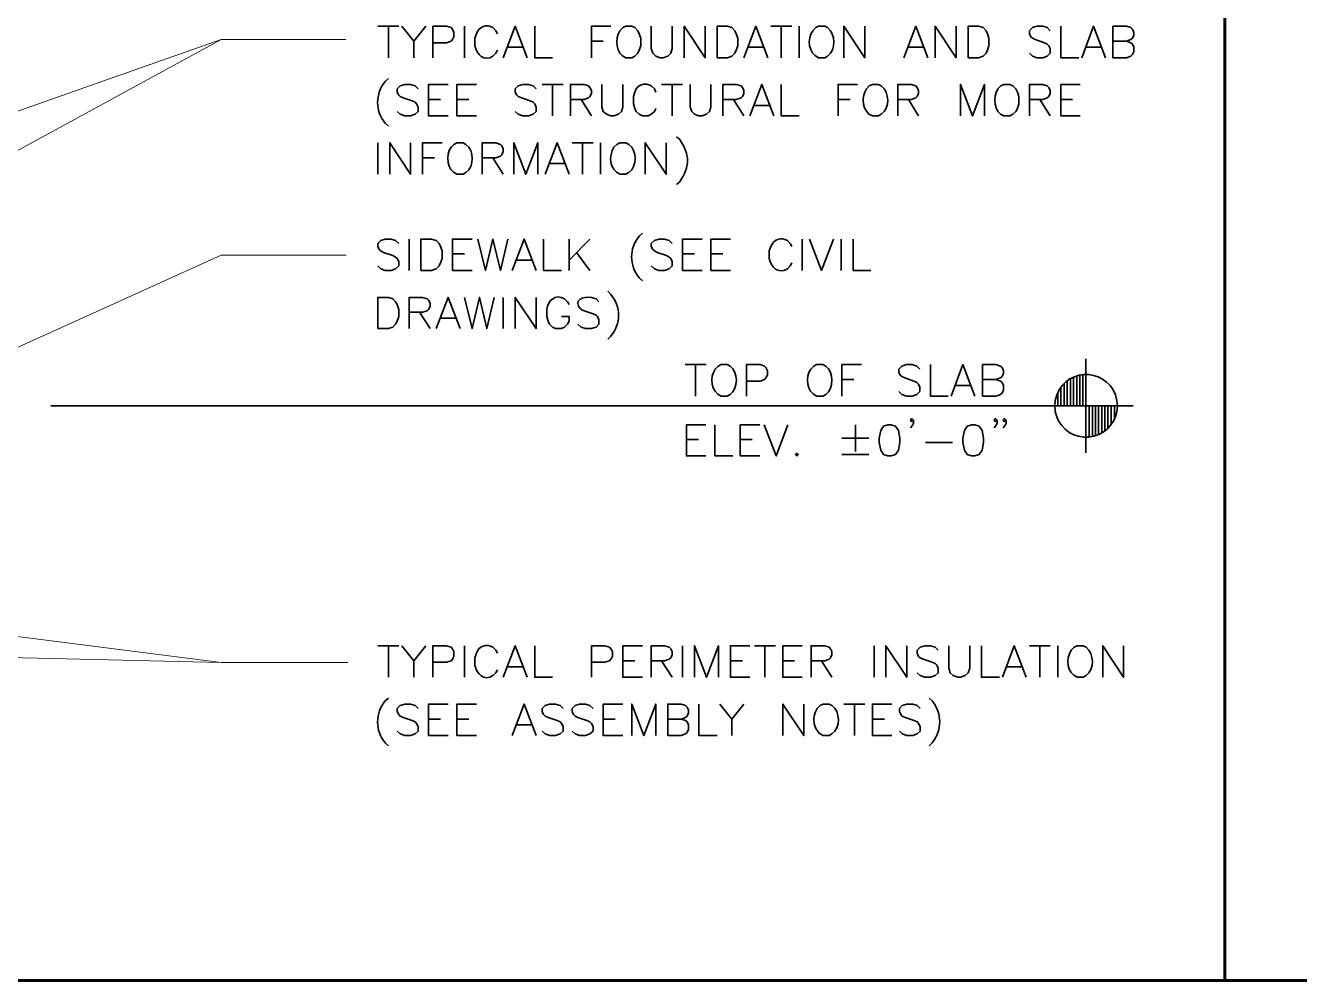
# Model space of a CAD drawing. Header units: inches. Extents: x 5 to 516, y -193 to 129.
# Drawn here: x 357.51 to 362.59, y -46.93 to -43.12 of the extents above; entities that cross this region are included whole.
import ezdxf

# ---------------------------------------------------------------- set-up
doc = ezdxf.new("R2010")
doc.units = ezdxf.units.IN
doc.header["$MEASUREMENT"] = 0
doc.layers.add('PDF5_Geometry', color=7, linetype='Continuous')

msp = doc.modelspace()

# ---------------------------------------------------------------- linework, layer by layer
at = {"layer": 'PDF5_Geometry', "lineweight": 60}
for points in [[(362.2899189, -24.4323428), (362.2899189, -46.9256782), (362.2899189, -24.4323428)], [(334.0676933, -46.9256771), (379.0676969, -46.9256771)]]:
    msp.add_lwpolyline(points, dxfattribs=at)
at = {"layer": 'PDF5_Geometry', "lineweight": 35}
for points in [[(358.9143637, -43.1212323), (358.997697, -43.1212323)], [(358.9565842, -43.1212323), (358.9565842, -43.2467878)], [(359.0099199, -43.1212323), (359.0576976, -43.1812323), (359.0576976, -43.2467878)], [(359.1054738, -43.1212323), (359.057696, -43.1812323)], [(359.1343638, -43.2467878), (359.1343638, -43.1212322), (359.1888082, -43.1212322), (359.206586, -43.1267878), (359.2121416, -43.1334545), (359.2176971, -43.1456767), (359.2176971, -43.1634545), (359.2121416, -43.1745656), (359.206586, -43.1812322), (359.1888082, -43.1867878), (359.1343638, -43.1867878)], [(359.2599199, -43.1212323), (359.2599199, -43.2467878)], [(359.4143637, -43.2467878), (359.4621415, -43.1212322), (359.5099193, -43.2467878)], [(359.5399175, -43.1212323), (359.5399175, -43.2467878), (359.6110287, -43.2467878)], [(359.7665841, -43.2467878), (359.7665841, -43.1212322), (359.8432507, -43.1212322)], [(359.9032531, -43.2467878), (359.9265864, -43.2467878), (359.9388086, -43.2401212), (359.9510309, -43.22901), (359.9565864, -43.2167878), (359.962142, -43.19901), (359.962142, -43.16901), (359.9565864, -43.1512323), (359.9510309, -43.13901), (359.9388086, -43.1267878), (359.9265864, -43.1212323), (359.9032531, -43.1212323), (359.8910309, -43.1267878), (359.8788086, -43.13901)], [(360.0043635, -43.1212323), (360.0043635, -43.2101212), (360.009919, -43.22901), (360.0221413, -43.2401212), (360.039919, -43.2467878), (360.0521413, -43.2467878), (360.069919, -43.2401212), (360.0821413, -43.22901), (360.0876968, -43.2101212), (360.0876968, -43.1212323)], [(360.1354738, -43.2467878), (360.1354738, -43.1212322), (360.2188071, -43.2467878), (360.2188071, -43.1212322)], [(360.3732509, -43.2467878), (360.4210287, -43.1212322), (360.4688065, -43.2467878)], [(360.48103, -43.1212323), (360.5643633, -43.1212323)], [(360.5221406, -43.1212323), (360.5221406, -43.2467878)], [(360.5943633, -43.1212323), (360.5943633, -43.2467878)], [(360.7065858, -43.1267878), (360.6954746, -43.1212323), (360.6710302, -43.1212323), (360.6599191, -43.1267878), (360.6476969, -43.13901)], [(360.7721406, -43.2467878), (360.7721406, -43.1212322), (360.8554739, -43.2467878), (360.8554739, -43.1212322)], [(361.01103, -43.2467878), (361.0588077, -43.1212322), (361.1065855, -43.2467878)], [(361.1354739, -43.2467878), (361.1354739, -43.1212322), (361.2188072, -43.2467878), (361.2188072, -43.1212322)], [(361.5943633, -43.1390104), (361.5821411, -43.1267882), (361.5643633, -43.1212327), (361.54103, -43.1212327), (361.5232522, -43.1267882), (361.51103, -43.1390104), (361.51103, -43.1512327), (361.5165855, -43.1634549), (361.5232522, -43.1690105), (361.5343633, -43.174566), (361.57103, -43.1867882), (361.5821411, -43.1923438), (361.5888078, -43.1990105), (361.5943633, -43.2101216), (361.5943633, -43.2290105), (361.5821411, -43.2401216), (361.5643633, -43.2467882), (361.54103, -43.2467882), (361.5232522, -43.2401216), (361.51103, -43.2290105)], [(361.6365861, -43.1212323), (361.6365861, -43.2467878), (361.7076972, -43.2467878)], [(361.7199194, -43.2467878), (361.7665861, -43.1212322), (361.8143639, -43.2467878)], [(361.8443634, -43.2467878), (361.8443634, -43.1212322), (361.8976967, -43.1212322), (361.9154745, -43.1267878), (361.9221411, -43.1334545), (361.9276967, -43.1456767), (361.9276967, -43.1567878), (361.9221411, -43.16901), (361.9154745, -43.1745656), (361.8976967, -43.1812322), (361.8443634, -43.1812322)], [(359.4321408, -43.2045656), (359.4921408, -43.2045656)], [(359.7665841, -43.1812321), (359.8132507, -43.1812321)], [(360.3910303, -43.2045656), (360.4510303, -43.2045656)], [(361.028807, -43.2045656), (361.0876959, -43.2045656)], [(361.7376965, -43.2045656), (361.7965854, -43.2045656)], [(361.8976968, -43.1812321), (361.9154746, -43.1867876), (361.9221412, -43.1923432), (361.9276968, -43.2045654), (361.9276968, -43.2223432), (361.9221412, -43.2345654), (361.9154746, -43.240121), (361.8976968, -43.2467876), (361.8443634, -43.2467876)], [(359.3732524, -43.2401211), (359.3843635, -43.22901), (359.3910302, -43.2167877)], [(360.6710302, -43.2467878), (360.6954746, -43.2467878), (360.7065858, -43.2401212)], [(358.9565842, -43.3301211), (358.9443619, -43.3412323)], [(359.0754739, -43.3712323), (359.0632517, -43.3590101), (359.0454739, -43.3534545), (359.0221405, -43.3534545), (359.0032517, -43.3590101), (358.9921405, -43.3712323), (358.9921405, -43.3834545), (358.9976961, -43.3956767), (359.0032517, -43.4012323), (359.0154739, -43.4067878), (359.0510294, -43.4190101), (359.0632517, -43.4245656), (359.0688072, -43.4312323), (359.0754739, -43.4434545), (359.0754739, -43.4612323), (359.0632517, -43.4723434), (359.0454739, -43.4790101), (359.0221405, -43.4790101), (359.0032517, -43.4723434), (358.9921405, -43.4612323)], [(359.1943622, -43.4790102), (359.1165845, -43.4790102), (359.1165845, -43.3534546), (359.1943622, -43.3534546)], [(359.3076955, -43.4790102), (359.2299177, -43.4790102), (359.2299177, -43.3534546), (359.3076955, -43.3534546)], [(359.545474, -43.3712323), (359.5332518, -43.3590101), (359.515474, -43.3534545), (359.4921407, -43.3534545), (359.4743629, -43.3590101), (359.4621407, -43.3712323), (359.4621407, -43.3834545), (359.4688073, -43.3956767), (359.4743629, -43.4012323), (359.4865851, -43.4067878), (359.5221407, -43.4190101), (359.5332518, -43.4245656), (359.5399185, -43.4312323), (359.545474, -43.4434545), (359.545474, -43.4612323), (359.5332518, -43.4723434), (359.515474, -43.4790101), (359.4921407, -43.4790101), (359.4743629, -43.4723434), (359.4621407, -43.4612323)], [(359.5699197, -43.3534547), (359.6532531, -43.3534547)], [(359.6110303, -43.3534547), (359.6110303, -43.4790102)], [(359.6821408, -43.4790102), (359.6821408, -43.3534546), (359.7365852, -43.3534546), (359.754363, -43.3590102), (359.7599186, -43.3656769), (359.7665852, -43.3778991), (359.7665852, -43.3890102), (359.7599186, -43.4012324), (359.754363, -43.406788), (359.7365852, -43.4134546), (359.6821408, -43.4134546)], [(359.8076969, -43.3534547), (359.8076969, -43.4434547), (359.8132524, -43.4612324), (359.8254747, -43.4723436), (359.8432524, -43.4790102), (359.8554747, -43.4790102), (359.8732524, -43.4723436), (359.8854747, -43.4612324), (359.8910302, -43.4434547), (359.8910302, -43.3534547)], [(360.045474, -43.3534547), (360.1288074, -43.3534547)], [(360.0876968, -43.3534547), (360.0876968, -43.4790102)], [(360.1588073, -43.3534547), (360.1588073, -43.4434547), (360.165474, -43.4612324), (360.1765851, -43.4723436), (360.1943629, -43.4790102), (360.2065851, -43.4790102), (360.2243629, -43.4723436), (360.2365851, -43.4612324), (360.2421406, -43.4434547), (360.2421406, -43.3534547)], [(360.2899176, -43.4790102), (360.2899176, -43.3534546), (360.3432509, -43.3534546), (360.3621398, -43.3590102), (360.3676954, -43.3656769), (360.3732509, -43.3778991), (360.3732509, -43.3890102), (360.3676954, -43.4012324), (360.3621398, -43.406788), (360.3432509, -43.4134546), (360.2899176, -43.4134546)], [(360.3976967, -43.4790102), (360.4454744, -43.3534546), (360.4921411, -43.4790102)], [(360.5221406, -43.3534547), (360.5221406, -43.4790102), (360.5943628, -43.4790102)], [(360.7488071, -43.4790102), (360.7488071, -43.3534546), (360.8265849, -43.3534546)], [(360.9210294, -43.3590102), (360.9099183, -43.3534547), (360.8854738, -43.3534547), (360.8732516, -43.3590102), (360.8621405, -43.3712324)], [(360.9865854, -43.4790102), (360.9865854, -43.3534546), (361.0410298, -43.3534546), (361.0588076, -43.3590102), (361.0643632, -43.3656769), (361.0699187, -43.3778991), (361.0699187, -43.3890102), (361.0643632, -43.4012324), (361.0588076, -43.406788), (361.0410298, -43.4134546), (360.9865854, -43.4134546)], [(361.2365854, -43.4790102), (361.2365854, -43.3534546), (361.2843632, -43.4790102), (361.332141, -43.3534546), (361.332141, -43.4790102)], [(361.4099185, -43.4790102), (361.4332518, -43.4790102), (361.445474, -43.4723436), (361.4576962, -43.4612324), (361.4632518, -43.4490102), (361.4688074, -43.4312324), (361.4688074, -43.4012324), (361.4632518, -43.3834547), (361.4576962, -43.3712324), (361.445474, -43.3590102), (361.4332518, -43.3534547), (361.4099185, -43.3534547), (361.3976962, -43.3590102), (361.385474, -43.3712324)], [(361.51103, -43.4790102), (361.51103, -43.3534546), (361.5643633, -43.3534546), (361.5821411, -43.3590102), (361.5888078, -43.3656769), (361.5943633, -43.3778991), (361.5943633, -43.3890102), (361.5888078, -43.4012324), (361.5821411, -43.406788), (361.5643633, -43.4134546), (361.51103, -43.4134546)], [(361.7132528, -43.4790102), (361.6365861, -43.4790102), (361.6365861, -43.3534546), (361.7132528, -43.3534546)], [(359.1165845, -43.4134545), (359.1643622, -43.4134545)], [(359.2299177, -43.4134545), (359.2776955, -43.4134545)], [(359.7243635, -43.4134545), (359.7665858, -43.47901)], [(360.3321404, -43.4134545), (360.3732515, -43.47901)], [(360.4154737, -43.436788), (360.4743626, -43.436788)], [(360.7488071, -43.4134545), (360.7965849, -43.4134545)], [(361.028807, -43.4134545), (361.0699181, -43.47901)], [(361.5532528, -43.4134545), (361.5943639, -43.47901)], [(361.6365861, -43.4134545), (361.6832528, -43.4134545)], [(358.9443619, -43.5078989), (358.9565842, -43.5201212)], [(360.8854738, -43.4790102), (360.9099183, -43.4790102), (360.9210294, -43.4723436)], [(360.1054739, -43.5623435), (360.1176961, -43.5734547)], [(358.9143637, -43.5856768), (358.9143637, -43.7112323)], [(358.9621406, -43.7112323), (358.9621406, -43.5856768), (359.045474, -43.7112323), (359.045474, -43.5856768)], [(359.0932532, -43.7112323), (359.0932532, -43.5856768), (359.171031, -43.5856768)], [(359.2654733, -43.5923434), (359.2543622, -43.5856768), (359.2299177, -43.5856768), (359.2176955, -43.5923434), (359.2065844, -43.6034546)], [(359.3310304, -43.7112323), (359.3310304, -43.5856768), (359.3843637, -43.5856768), (359.4032526, -43.5923434), (359.4088081, -43.597899), (359.4143637, -43.6101212), (359.4143637, -43.6212323), (359.4088081, -43.6334545), (359.4032526, -43.6390101), (359.3843637, -43.6456768), (359.3310304, -43.6456768)], [(359.4565842, -43.7112323), (359.4565842, -43.5856768), (359.504362, -43.7112323), (359.5521398, -43.5856768), (359.5521398, -43.7112323)], [(359.5810304, -43.7112323), (359.6288082, -43.5856768), (359.6765859, -43.7112323)], [(359.6888072, -43.5856768), (359.7721405, -43.5856768)], [(359.7299177, -43.5856768), (359.7299177, -43.7112323)], [(359.8021404, -43.5856768), (359.8021404, -43.7112323)], [(359.915474, -43.5923434), (359.9032518, -43.5856768), (359.8788074, -43.5856768), (359.8676963, -43.5923434), (359.855474, -43.6034546)], [(359.9799178, -43.7112323), (359.9799178, -43.5856768), (360.0643622, -43.7112323), (360.0643622, -43.5856768)], [(359.0932532, -43.6456769), (359.141031, -43.6456769)], [(359.3732509, -43.6456769), (359.414362, -43.7112324)], [(359.2299177, -43.7112323), (359.2543622, -43.7112323), (359.2654733, -43.7045657)], [(359.5988074, -43.6690101), (359.6588074, -43.6690101)], [(359.8788074, -43.7112323), (359.9032518, -43.7112323), (359.915474, -43.7045657)], [(360.1176961, -43.7412324), (360.1054739, -43.7523436)], [(359.9688071, -43.9456769), (359.9565849, -43.9578991)], [(358.997697, -43.9878991), (358.9854748, -43.9756768), (358.967697, -43.9701213), (358.9443637, -43.9701213), (358.9265859, -43.9756768), (358.9143637, -43.9878991), (358.9143637, -43.9990102), (358.9199192, -44.0112324), (358.9265859, -44.0167879), (358.937697, -44.0234546), (358.9743637, -44.0356768), (358.9854748, -44.0412324), (358.9921414, -44.0467879), (358.997697, -44.0590102), (358.997697, -44.076788), (358.9854748, -44.0890102), (358.967697, -44.0945657), (358.9443637, -44.0945657), (358.9265859, -44.0890102), (358.9143637, -44.076788)], [(359.0399175, -43.9701214), (359.0399175, -44.0945659)], [(359.2899184, -44.0945656), (359.2121406, -44.0945656), (359.2121406, -43.9701212), (359.2899184, -43.9701212)], [(359.313251, -43.9701214), (359.343251, -44.0945659), (359.373251, -43.9701214), (359.4032511, -44.0945659), (359.4321399, -43.9701214)], [(359.4499178, -44.0945656), (359.4976956, -43.9701212), (359.5454734, -44.0945656)], [(359.5754739, -43.9701214), (359.5754739, -44.0945659), (359.646585, -44.0945659)], [(359.6765866, -43.9701214), (359.6765866, -44.0945659)], [(359.7599199, -43.9701214), (359.6765866, -44.0534548)], [(360.0876968, -43.9878991), (360.0754746, -43.9756768), (360.0576968, -43.9701213), (360.0343635, -43.9701213), (360.0165857, -43.9756768), (360.0043635, -43.9878991), (360.0043635, -43.9990102), (360.009919, -44.0112324), (360.0165857, -44.0167879), (360.0276968, -44.0234546), (360.0643635, -44.0356768), (360.0754746, -44.0412324), (360.0821413, -44.0467879), (360.0876968, -44.0590102), (360.0876968, -44.076788), (360.0754746, -44.0890102), (360.0576968, -44.0945657), (360.0343635, -44.0945657), (360.0165857, -44.0890102), (360.0043635, -44.076788)], [(360.2065852, -44.0945656), (360.1288074, -44.0945656), (360.1288074, -43.9701212), (360.2065852, -43.9701212)], [(360.3199184, -44.0945656), (360.2421406, -44.0945656), (360.2421406, -43.9701212), (360.3199184, -43.9701212)], [(360.48103, -43.9990103), (360.4743633, -44.0167881), (360.4743633, -44.0467881)], [(360.5643633, -43.9990103), (360.5576967, -43.9878992), (360.5465856, -43.9756769)], [(360.6054739, -43.9701214), (360.6054739, -44.0945659)], [(360.6354738, -43.9701214), (360.6832516, -44.0945659), (360.7310294, -43.9701214)], [(360.7610299, -43.9701214), (360.7610299, -44.0945659)], [(360.808808, -43.9701214), (360.808808, -44.0945659), (360.8799191, -44.0945659)], [(359.2121406, -44.0290102), (359.2599184, -44.0290102)], [(359.4688071, -44.0534548), (359.527696, -44.0534548)], [(359.7065842, -44.0234546), (359.7599176, -44.0945657)], [(360.1288074, -44.0290102), (360.1765852, -44.0290102)], [(360.2421406, -44.0290102), (360.2899184, -44.0290102)], [(360.5465856, -44.0890103), (360.5576967, -44.0767881), (360.5643633, -44.0645658)], [(359.9565849, -44.1245658), (359.9688071, -44.136788)], [(359.0399175, -44.326788), (359.0399175, -44.2023436), (359.0932508, -44.2023436), (359.1110286, -44.2078991), (359.1165842, -44.2134547), (359.1232508, -44.2256769), (359.1232508, -44.2378991), (359.1165842, -44.2501214), (359.1110286, -44.2556769), (359.0932508, -44.2612325), (359.0399175, -44.2612325)], [(359.1465844, -44.326788), (359.1943621, -44.2023436), (359.2421399, -44.326788)], [(359.2599199, -44.2023436), (359.2899199, -44.326788), (359.3199199, -44.2023436), (359.3488088, -44.326788), (359.3788088, -44.2023436)], [(359.4143637, -44.2023436), (359.4143637, -44.326788)], [(359.4621407, -44.326788), (359.4621407, -44.2023436), (359.545474, -44.326788), (359.545474, -44.2023436)], [(359.6765866, -44.2312324), (359.671031, -44.2201213), (359.6588088, -44.2078991)], [(359.795474, -44.2201215), (359.7843629, -44.2078992), (359.7665851, -44.2023437)], [(359.0810303, -44.2612323), (359.1232526, -44.3267879)], [(359.5876977, -44.2501213), (359.5876977, -44.2790102), (359.5932532, -44.296788), (359.5988088, -44.3090102), (359.611031, -44.3212324), (359.6232532, -44.326788), (359.6465866, -44.326788), (359.6588088, -44.3212324), (359.671031, -44.3090102), (359.6765866, -44.296788), (359.6765866, -44.2790102), (359.6465866, -44.2790102)], [(359.7243629, -44.2501215), (359.7365851, -44.255677), (359.7721407, -44.2678992), (359.7843629, -44.2734548), (359.7899185, -44.2790103), (359.795474, -44.2912326), (359.795474, -44.3090104), (359.7843629, -44.3212326), (359.7665851, -44.3267881), (359.7421407, -44.3267881), (359.7243629, -44.3212326), (359.7121407, -44.3090104)], [(359.1643637, -44.2856769), (359.2243637, -44.2856769)], [(360.139918, -44.4701215), (360.2232514, -44.4701215)], [(360.1810309, -44.4701215), (360.1810309, -44.595677)], [(360.3188068, -44.4767881), (360.3065845, -44.4701215), (360.2832512, -44.4701215), (360.271029, -44.4767881), (360.2588068, -44.4878993)], [(360.3843639, -44.595677), (360.3843639, -44.4701215), (360.4376972, -44.4701215), (360.455475, -44.4767881), (360.4610305, -44.4823437), (360.4676972, -44.4945659), (360.4676972, -44.5123437), (360.4610305, -44.5234548), (360.455475, -44.5301215), (360.4376972, -44.535677), (360.3843639, -44.535677)], [(360.6999183, -44.4767881), (360.6876961, -44.4701215), (360.6632516, -44.4701215), (360.6521405, -44.4767881), (360.6399183, -44.4878993)], [(360.7643643, -44.595677), (360.7643643, -44.4701215), (360.842142, -44.4701215)], [(361.074363, -44.4878991), (361.0621408, -44.476788), (361.044363, -44.4701213), (361.0210296, -44.4701213), (361.0032519, -44.476788), (360.9910296, -44.4878991), (360.9910296, -44.5001213), (360.9965852, -44.5123435), (361.0032519, -44.5178991), (361.014363, -44.5234547), (361.0510296, -44.5356769), (361.0621408, -44.5412324), (361.0688074, -44.5478991), (361.074363, -44.5601213), (361.074363, -44.5778991), (361.0621408, -44.5890102), (361.044363, -44.5956769), (361.0210296, -44.5956769), (361.0032519, -44.5890102), (360.9910296, -44.5778991)], [(361.1165857, -44.4701215), (361.1165857, -44.595677), (361.1876969, -44.595677)], [(361.1999191, -44.595677), (361.2465858, -44.4701215), (361.2943635, -44.595677)], [(361.324363, -44.595677), (361.324363, -44.4701215), (361.3776963, -44.4701215), (361.3954741, -44.4767881), (361.4021408, -44.4823437), (361.4076963, -44.4945659), (361.4076963, -44.505677), (361.4021408, -44.5178992), (361.3954741, -44.5234548), (361.3776963, -44.5301215), (361.324363, -44.5301215)], [(361.7365854, -44.446788), (361.7365854, -44.8223436)], [(361.6743635, -44.6345657), (361.6743635, -44.526788)], [(361.6865852, -44.6345657), (361.6865852, -44.5201213)], [(361.6999191, -44.6345657), (361.6999191, -44.5156768)], [(361.7121408, -44.6345657), (361.7121408, -44.5123435)], [(361.7243637, -44.6345657), (361.7243637, -44.5101213)], [(360.7643643, -44.5301213), (360.812142, -44.5301213)], [(361.2176961, -44.5534548), (361.276585, -44.5534548)], [(361.3776964, -44.5301213), (361.3954742, -44.5356769), (361.4021409, -44.5412324), (361.4076964, -44.5534546), (361.4076964, -44.5712324), (361.4021409, -44.5834546), (361.3954742, -44.5890102), (361.3776964, -44.5956769), (361.3243631, -44.5956769)], [(361.6365861, -44.6345657), (361.6365861, -44.5601213)], [(361.6499189, -44.6345657), (361.6499189, -44.5456768)], [(361.6621406, -44.6345657), (361.6621406, -44.5345657)], [(360.2832512, -44.595677), (360.3065845, -44.595677), (360.3188068, -44.5890104)], [(360.6632516, -44.595677), (360.6876961, -44.595677), (360.6999183, -44.5890104)], [(361.6243632, -44.6345657), (361.6243632, -44.5801213)], [(357.6110301, -44.6345657), (361.9243638, -44.6345657)], [(361.9243635, -44.6345657), (361.549919, -44.6345657)], [(361.6121404, -44.6345657), (361.6121404, -44.6334546)], [(361.7499194, -44.6345657), (361.7499194, -44.7590102)], [(361.7621411, -44.6345657), (361.7621411, -44.756788)], [(361.7743628, -44.6345657), (361.7743628, -44.7534546)], [(361.7865857, -44.6345657), (361.7865857, -44.7490102)], [(361.7999185, -44.6345657), (361.7999185, -44.7423435)], [(361.8121413, -44.6345657), (361.8121413, -44.7345657)], [(361.824363, -44.6345657), (361.824363, -44.7234546)], [(361.8365859, -44.6345657), (361.8365859, -44.7101213)], [(361.8499187, -44.6345657), (361.8499187, -44.6890102)], [(361.8621404, -44.6345657), (361.8621404, -44.6334546)], [(360.2221401, -44.8345658), (360.1443623, -44.8345658), (360.1443623, -44.7101214), (360.2221401, -44.7101214)], [(360.2576956, -44.7101213), (360.2576956, -44.8345658), (360.3288067, -44.8345658)], [(360.436586, -44.8345658), (360.3588082, -44.8345658), (360.3588082, -44.7101214), (360.436586, -44.7101214)], [(360.4543644, -44.7101213), (360.5021422, -44.8345658), (360.5488089, -44.7101213)], [(360.8176966, -44.7101213), (360.8176966, -44.816788)], [(361.0488073, -44.6923437), (361.0432518, -44.6978993), (361.0376962, -44.6923437), (361.0432518, -44.685677), (361.0488073, -44.6923437), (361.0488073, -44.7045659), (361.0432518, -44.715677), (361.0376962, -44.7223437)], [(361.3821407, -44.6923437), (361.3765851, -44.6978993), (361.3710296, -44.6923437), (361.3765851, -44.685677), (361.3821407, -44.6923437), (361.3821407, -44.7045659), (361.3765851, -44.715677), (361.3710296, -44.7223437)], [(361.4188081, -44.6923437), (361.4121415, -44.6978993), (361.4065859, -44.6923437), (361.4121415, -44.685677), (361.4188081, -44.6923437), (361.4188081, -44.7045659), (361.4121415, -44.715677), (361.4065859, -44.7223437)], [(360.1443623, -44.7690104), (360.1921401, -44.7690104)], [(360.3588082, -44.7690104), (360.406586, -44.7690104)], [(360.7632521, -44.7634548), (360.8710299, -44.7634548)], [(360.7632521, -44.8290102), (360.8710299, -44.8290102)], [(361.0965854, -44.7812324), (361.2043632, -44.7812324)], [(358.9143637, -45.5912326), (358.997697, -45.5912326)], [(358.9565842, -45.5912326), (358.9565842, -45.7167881)], [(359.0099199, -45.5912326), (359.0576976, -45.6512326), (359.0576976, -45.7167881)], [(359.1054738, -45.5912326), (359.057696, -45.6512326)], [(359.1343638, -45.7167881), (359.1343638, -45.5912325), (359.1888082, -45.5912325), (359.206586, -45.5967881), (359.2121416, -45.6034548), (359.2176971, -45.6145659), (359.2176971, -45.6334548), (359.2121416, -45.6445659), (359.206586, -45.6512325), (359.1888082, -45.6567881), (359.1343638, -45.6567881)], [(359.2599199, -45.5912326), (359.2599199, -45.7167881)], [(359.4143637, -45.7167881), (359.4621415, -45.5912325), (359.5099193, -45.7167881)], [(359.5399175, -45.5912326), (359.5399175, -45.7167881), (359.6110287, -45.7167881)], [(359.7665841, -45.7167881), (359.7665841, -45.5912325), (359.8199174, -45.5912325), (359.8376952, -45.5967881), (359.8432507, -45.6034548), (359.8499174, -45.6145659), (359.8499174, -45.6334548), (359.8432507, -45.6445659), (359.8376952, -45.6512325), (359.8199174, -45.6567881), (359.7665841, -45.6567881)], [(359.968808, -45.7167881), (359.8910302, -45.7167881), (359.8910302, -45.5912325), (359.968808, -45.5912325)], [(360.0043635, -45.7167881), (360.0043635, -45.5912325), (360.0576968, -45.5912325), (360.0754746, -45.5967881), (360.0821413, -45.6034548), (360.0876968, -45.6145659), (360.0876968, -45.6267881), (360.0821413, -45.6390103), (360.0754746, -45.6445659), (360.0576968, -45.6512325), (360.0043635, -45.6512325)], [(360.1288074, -45.5912326), (360.1288074, -45.7167881)], [(360.1765866, -45.7167881), (360.1765866, -45.5912325), (360.2243644, -45.7167881), (360.2721422, -45.5912325), (360.2721422, -45.7167881)], [(360.3976976, -45.7167881), (360.3199198, -45.7167881), (360.3199198, -45.5912325), (360.3976976, -45.5912325)], [(360.4154737, -45.5912326), (360.4988071, -45.5912326)], [(360.4565843, -45.5912326), (360.4565843, -45.7167881)], [(360.6054736, -45.7167881), (360.528807, -45.7167881), (360.528807, -45.5912325), (360.6054736, -45.5912325)], [(360.6410303, -45.7167881), (360.6410303, -45.5912325), (360.6954747, -45.5912325), (360.7132525, -45.5967881), (360.7188081, -45.6034548), (360.7243636, -45.6145659), (360.7243636, -45.6267881), (360.7188081, -45.6390103), (360.7132525, -45.6445659), (360.6954747, -45.6512325), (360.6410303, -45.6512325)], [(360.8921414, -45.5912326), (360.8921414, -45.7167881)], [(360.9388073, -45.7167881), (360.9388073, -45.5912325), (361.0221406, -45.7167881), (361.0221406, -45.5912325)], [(361.1476967, -45.6090105), (361.1354745, -45.5967882), (361.1176967, -45.5912327), (361.0943634, -45.5912327), (361.0765856, -45.5967882), (361.0643634, -45.6090105), (361.0643634, -45.6212327), (361.0699189, -45.6334549), (361.0765856, -45.6390105), (361.0876967, -45.644566), (361.1243634, -45.6567882), (361.1354745, -45.6623438), (361.1421412, -45.6690105), (361.1476967, -45.6801216), (361.1476967, -45.6990105), (361.1354745, -45.7101216), (361.1176967, -45.7167882), (361.0943634, -45.7167882), (361.0765856, -45.7101216), (361.0643634, -45.6990105)], [(361.1899184, -45.5912326), (361.1899184, -45.6801214), (361.1954739, -45.6990103), (361.2076961, -45.7101214), (361.2254739, -45.7167881), (361.236585, -45.7167881), (361.2554739, -45.7101214), (361.266585, -45.6990103), (361.2732517, -45.6801214), (361.2732517, -45.5912326)], [(361.3199187, -45.5912326), (361.3199187, -45.7167881), (361.392141, -45.7167881)], [(361.4043631, -45.7167881), (361.4510298, -45.5912325), (361.4988076, -45.7167881)], [(361.51103, -45.5912326), (361.5943633, -45.5912326)], [(361.5532528, -45.5912326), (361.5532528, -45.7167881)], [(361.6243632, -45.5912326), (361.6243632, -45.7167881)], [(361.7376968, -45.5967881), (361.7254746, -45.5912326), (361.7021413, -45.5912326), (361.689919, -45.5967881), (361.6776968, -45.6090103)], [(361.8032528, -45.7167881), (361.8032528, -45.5912325), (361.8865861, -45.7167881), (361.8865861, -45.5912325)], [(359.3732524, -45.7101214), (359.3843635, -45.6990102), (359.3910302, -45.686788)], [(359.4321408, -45.6745659), (359.4921408, -45.6745659)], [(359.8910302, -45.6512327), (359.938808, -45.6512327)], [(360.045474, -45.6512327), (360.0876963, -45.7167882)], [(360.3199198, -45.6512327), (360.3676976, -45.6512327)], [(360.528807, -45.6512327), (360.5754736, -45.6512327)], [(360.6832508, -45.6512327), (360.7243619, -45.7167882)], [(361.4221413, -45.6745659), (361.4810302, -45.6745659)], [(361.7021413, -45.7167881), (361.7254746, -45.7167881), (361.7376968, -45.7101214)], [(358.9565842, -45.8001214), (358.9443619, -45.8112325)], [(359.0754739, -45.8412326), (359.0632517, -45.8290103), (359.0454739, -45.8234548), (359.0221405, -45.8234548), (359.0032517, -45.8290103), (358.9921405, -45.8412326), (358.9921405, -45.8534548), (358.9976961, -45.865677), (359.0032517, -45.8712326), (359.0154739, -45.8767881), (359.0510294, -45.8890104), (359.0632517, -45.8945659), (359.0688072, -45.9012326), (359.0754739, -45.9123437), (359.0754739, -45.9312326), (359.0632517, -45.9423437), (359.0454739, -45.9490104), (359.0221405, -45.9490104), (359.0032517, -45.9423437), (358.9921405, -45.9312326)], [(359.1943622, -45.9490105), (359.1165845, -45.9490105), (359.1165845, -45.8234549), (359.1943622, -45.8234549)], [(359.3076955, -45.9490105), (359.2299177, -45.9490105), (359.2299177, -45.8234549), (359.3076955, -45.8234549)], [(359.4499178, -45.9490105), (359.4976956, -45.8234549), (359.5454734, -45.9490105)], [(359.6532531, -45.8412326), (359.6410308, -45.8290103), (359.6232531, -45.8234548), (359.5988086, -45.8234548), (359.5810308, -45.8290103), (359.5699197, -45.8412326), (359.5699197, -45.8534548), (359.5754753, -45.865677), (359.5810308, -45.8712326), (359.5932531, -45.8767881), (359.6288086, -45.8890104), (359.6410308, -45.8945659), (359.6465864, -45.9012326), (359.6532531, -45.9123437), (359.6532531, -45.9312326), (359.6410308, -45.9423437), (359.6232531, -45.9490104), (359.5988086, -45.9490104), (359.5810308, -45.9423437), (359.5699197, -45.9312326)], [(359.7721405, -45.8412326), (359.7599183, -45.8290103), (359.7421405, -45.8234548), (359.7188072, -45.8234548), (359.7010294, -45.8290103), (359.6888072, -45.8412326), (359.6888072, -45.8534548), (359.6943627, -45.865677), (359.7010294, -45.8712326), (359.7121405, -45.8767881), (359.7476961, -45.8890104), (359.7599183, -45.8945659), (359.766585, -45.9012326), (359.7721405, -45.9123437), (359.7721405, -45.9312326), (359.7599183, -45.9423437), (359.7421405, -45.9490104), (359.7188072, -45.9490104), (359.7010294, -45.9423437), (359.6888072, -45.9312326)], [(359.8910289, -45.9490105), (359.8132511, -45.9490105), (359.8132511, -45.8234549), (359.8910289, -45.8234549)], [(359.9265866, -45.9490105), (359.9265866, -45.8234549), (359.9743644, -45.9490105), (360.0221422, -45.8234549), (360.0221422, -45.9490105)], [(360.0699198, -45.9490105), (360.0699198, -45.8234549), (360.1232531, -45.8234549), (360.1410309, -45.8290105), (360.1476975, -45.8356772), (360.1532531, -45.8478994), (360.1532531, -45.8590105), (360.1476975, -45.8712327), (360.1410309, -45.8767883), (360.1232531, -45.8834549), (360.0699198, -45.8834549)], [(360.1943637, -45.8234547), (360.1943637, -45.9490102), (360.2665859, -45.9490102)], [(360.277697, -45.8234547), (360.3254748, -45.8834547), (360.3254748, -45.9490102)], [(360.3732509, -45.8234547), (360.3254732, -45.8834547)], [(360.528807, -45.9490105), (360.528807, -45.8234549), (360.6121403, -45.9490105), (360.6121403, -45.8234549)], [(360.7243628, -45.8290102), (360.7132517, -45.8234547), (360.6888073, -45.8234547), (360.6776961, -45.8290102), (360.6654739, -45.8412324)], [(360.7721406, -45.8234547), (360.8554739, -45.8234547)], [(360.8143634, -45.8234547), (360.8143634, -45.9490102)], [(360.9632516, -45.9490105), (360.8854738, -45.9490105), (360.8854738, -45.8234549), (360.9632516, -45.8234549)], [(361.0765851, -45.8412326), (361.0643629, -45.8290103), (361.0465851, -45.8234548), (361.0221407, -45.8234548), (361.0043629, -45.8290103), (360.9932518, -45.8412326), (360.9932518, -45.8534548), (360.9988073, -45.865677), (361.0043629, -45.8712326), (361.0165851, -45.8767881), (361.0521407, -45.8890104), (361.0643629, -45.8945659), (361.0699184, -45.9012326), (361.0765851, -45.9123437), (361.0765851, -45.9312326), (361.0643629, -45.9423437), (361.0465851, -45.9490104), (361.0221407, -45.9490104), (361.0043629, -45.9423437), (360.9932518, -45.9312326)], [(361.1121403, -45.8001214), (361.1243626, -45.8112325)], [(359.1165845, -45.8834548), (359.1643622, -45.8834548)], [(359.2299177, -45.8834548), (359.2776955, -45.8834548)], [(359.8132511, -45.8834548), (359.8610289, -45.8834548)], [(360.1232509, -45.8834548), (360.1410287, -45.8890103), (360.1476954, -45.8945659), (360.1532509, -45.9067881), (360.1532509, -45.9245659), (360.1476954, -45.9367881), (360.1410287, -45.9423437), (360.1232509, -45.9490103), (360.0699176, -45.9490103)], [(360.8854738, -45.8834548), (360.9332516, -45.8834548)], [(359.4688071, -45.906788), (359.527696, -45.906788)], [(360.6888073, -45.9490102), (360.7132517, -45.9490102), (360.7243628, -45.9423436)], [(358.9443619, -45.9778992), (358.9565842, -45.9901214)], [(361.1243626, -45.9778992), (361.1121403, -45.9901214)]]:
    msp.add_lwpolyline(points, dxfattribs=at)
for points in [[(359.3910302, -43.1512322), (359.3843635, -43.13901), (359.3732524, -43.1267877, 0.508548725), (359.3076968, -43.1512322), (359.3010302, -43.16901), (359.3010302, -43.19901)], [(360.0221405, -43.3834546), (360.016585, -43.3712324), (360.0043628, -43.3590101, 0.508362924), (359.9388072, -43.3834546), (359.9332516, -43.4012324), (359.9332516, -43.4312324), (359.9388072, -43.4490101), (359.9443627, -43.4612324), (359.956585, -43.4723435), (359.9688072, -43.4790101), (359.9921405, -43.4790101), (360.0043628, -43.4723435), (360.016585, -43.4612324), (360.0221405, -43.4490101)], [(359.8310304, -44.177899), (359.8432526, -44.1901212, -0.369416811), (359.8432526, -44.3567879), (359.8310304, -44.3690101)], [(361.6199182, -44.5923435), (361.6143626, -44.6134546), (361.6121404, -44.6345657), (361.6143626, -44.656788), (361.6199182, -44.6778991, 0.765716696), (361.8599182, -44.656788), (361.8621404, -44.6345657), (361.8599182, -44.6134546)], [(359.3910302, -45.6212325), (359.3843635, -45.6090102), (359.3732524, -45.596788, 0.508548725), (359.3076968, -45.6212325), (359.3010302, -45.6390102), (359.3010302, -45.6690102)]]:
    msp.add_lwpolyline(points, format="xyb", dxfattribs=at)
for points in [[(360.2665841, -43.2467878), (360.2665841, -43.1212322), (360.3076952, -43.1212322), (360.325473, -43.1267878), (360.3376952, -43.13901), (360.3432508, -43.1512322), (360.3499174, -43.16901), (360.3499174, -43.19901), (360.3432508, -43.2167878), (360.3376952, -43.22901), (360.325473, -43.2401211), (360.3076952, -43.2467878)], [(361.2665853, -43.2467878), (361.2665853, -43.1212322), (361.3088075, -43.1212322), (361.3265853, -43.1267878), (361.3388075, -43.13901), (361.3443631, -43.1512322), (361.3499186, -43.16901), (361.3499186, -43.19901), (361.3443631, -43.2167878), (361.3388075, -43.22901), (361.3265853, -43.2401211), (361.3088075, -43.2467878)], [(359.0865845, -44.0945656), (359.0865845, -43.9701212), (359.1288068, -43.9701212), (359.1465845, -43.9756767), (359.1588068, -43.987899), (359.1643623, -43.9990101), (359.171029, -44.0167878), (359.171029, -44.0467878), (359.1643623, -44.0645656), (359.1588068, -44.0767878), (359.1465845, -44.0890101), (359.1288068, -44.0945656)], [(358.9143637, -44.326788), (358.9143637, -44.2023436), (358.9565859, -44.2023436), (358.9743637, -44.2078991), (358.9854748, -44.2201214), (358.9921414, -44.2312325), (358.997697, -44.2501214), (358.997697, -44.2790102), (358.9921414, -44.296788), (358.9854748, -44.3090102), (358.9743637, -44.3212325), (358.9565859, -44.326788)], [(360.9476969, -44.7101213), (360.9299192, -44.7156769), (360.918808, -44.7334547), (360.9121414, -44.7634547), (360.9121414, -44.7812325), (360.918808, -44.8112325), (360.9299192, -44.8290102), (360.9476969, -44.8345658), (360.9599192, -44.8345658), (360.9776969, -44.8290102), (360.9899192, -44.8112325), (360.9954747, -44.7812325), (360.9954747, -44.7634547), (360.9899192, -44.7334547), (360.9776969, -44.7156769), (360.9599192, -44.7101213)], [(361.2810303, -44.7101213), (361.2632525, -44.7156769), (361.2521414, -44.7334547), (361.2454747, -44.7634547), (361.2454747, -44.7812325), (361.2521414, -44.8112325), (361.2632525, -44.8290102), (361.2810303, -44.8345658), (361.2932525, -44.8345658), (361.3110303, -44.8290102), (361.3232525, -44.8112325), (361.3288081, -44.7812325), (361.3288081, -44.7634547), (361.3232525, -44.7334547), (361.3110303, -44.7156769), (361.2932525, -44.7101213)], [(360.5854747, -44.8234546), (360.5788081, -44.8290101), (360.5854747, -44.8345657), (360.5910303, -44.8290101)]]:
    msp.add_lwpolyline(points, close=True, dxfattribs=at)
at = {"layer": 'PDF5_Geometry', "lineweight": 15}
for points in [[(353.7510286, -44.7723436), (358.289918, -43.1745657), (358.7865848, -43.1745657)], [(354.9199175, -45.0123437), (358.2899177, -43.1745658), (358.7865846, -43.1745658)], [(356.7465846, -44.7334546), (358.289918, -44.0345656), (358.788807, -44.0345656)], [(353.5199179, -45.0490103), (358.289918, -45.6578993), (358.795474, -45.6578993)], [(354.2321417, -45.5623437), (358.2899197, -45.6578993), (358.7954754, -45.6578993)]]:
    msp.add_lwpolyline(points, dxfattribs=at)
at = {"layer": 'PDF5_Geometry', "lineweight": 35}
for points in [[(359.8788086, -43.13901), (359.8585679, -43.1724175), (359.861679, -43.2317693), (359.9032531, -43.2467878)], [(360.6476969, -43.13901), (360.6245487, -43.1726212), (360.6302895, -43.2294545), (360.6710302, -43.2467878)], [(360.7065858, -43.2401212), (360.7413821, -43.2140471), (360.7399561, -43.1536026), (360.7065858, -43.1267878)], [(359.3010302, -43.19901), (359.3079746, -43.2336396), (359.3394931, -43.2641766), (359.3732524, -43.2401211)], [(358.9443619, -43.3412323), (358.9037323, -43.3887323), (358.9030101, -43.4605841), (358.9443619, -43.5078989)], [(360.9210294, -43.4723436), (360.9558257, -43.4462695), (360.9543998, -43.385825), (360.9210294, -43.3590102)], [(360.8621405, -43.3712324), (360.8388812, -43.4037324), (360.8453442, -43.463788), (360.8854738, -43.4790102)], [(361.385474, -43.3712324), (361.3652333, -43.4046399), (361.3683444, -43.4639917), (361.4099185, -43.4790102)], [(359.2065844, -43.6034546), (359.1833436, -43.6359546), (359.1897881, -43.6960101), (359.2299177, -43.7112323)], [(359.2654733, -43.7045657), (359.2995844, -43.6795101), (359.2995844, -43.617399), (359.2654733, -43.5923434)], [(359.855474, -43.6034546), (359.8330666, -43.6380657), (359.8383074, -43.6930657), (359.8788074, -43.7112323)], [(359.915474, -43.7045657), (359.9482518, -43.679899), (359.9482518, -43.6170101), (359.915474, -43.5923434)], [(360.1176961, -43.5734547), (360.1588257, -43.6340287), (360.1588257, -43.6806584), (360.1176961, -43.7412324)], [(359.9565849, -43.9578991), (359.9153812, -44.0093991), (359.9161775, -44.0730287), (359.9565849, -44.1245658)], [(360.5465856, -43.9756769), (360.5216411, -43.959714), (360.4904744, -43.9715844), (360.48103, -43.9990103)], [(360.4743633, -44.0467881), (360.4831041, -44.082714), (360.5079004, -44.1099362), (360.5465856, -44.0890103)], [(359.6588088, -44.2078991), (359.623031, -44.1872694), (359.5928643, -44.2133991), (359.5876977, -44.2501213)], [(359.7665851, -44.2023437), (359.7341407, -44.1976215), (359.6886222, -44.2128066), (359.7243629, -44.2501215)], [(361.8599182, -44.6134546), (361.8361404, -44.4863435), (361.6647515, -44.4721583), (361.6199182, -44.5923435)], [(360.2588068, -44.4878993), (360.2363994, -44.5222141), (360.2415475, -44.579177), (360.2832512, -44.595677)], [(360.3188068, -44.5890104), (360.3515846, -44.5643437), (360.3515846, -44.5014548), (360.3188068, -44.4767881)], [(360.6399183, -44.4878993), (360.6175109, -44.5225289), (360.6227516, -44.5774919), (360.6632516, -44.595677)], [(360.6999183, -44.5890104), (360.7326961, -44.5643437), (360.7326961, -44.5014548), (360.6999183, -44.4767881)], [(361.6776968, -45.6090103), (361.6552894, -45.6433251), (361.660419, -45.7002881), (361.7021413, -45.7167881)], [(361.7376968, -45.7101214), (361.7709561, -45.6845289), (361.7700116, -45.623677), (361.7376968, -45.5967881)], [(359.3010302, -45.6690102), (359.3079746, -45.7036399), (359.3394931, -45.7341769), (359.3732524, -45.7101214)], [(358.9443619, -45.8112325), (358.9037323, -45.8587325), (358.9030101, -45.9305844), (358.9443619, -45.9778992)], [(360.6654739, -45.8412324), (360.6430665, -45.8758436), (360.6483073, -45.9308436), (360.6888073, -45.9490102)], [(360.7243628, -45.9423436), (360.7591221, -45.9197695), (360.7579739, -45.8526399), (360.7243628, -45.8290102)], [(361.1243626, -45.8112325), (361.1635663, -45.8630103), (361.1643255, -45.9263066), (361.1243626, -45.9778992)]]:
    msp.add_open_spline(points, degree=3, dxfattribs=at)

doc.saveas('drawing.dxf')
